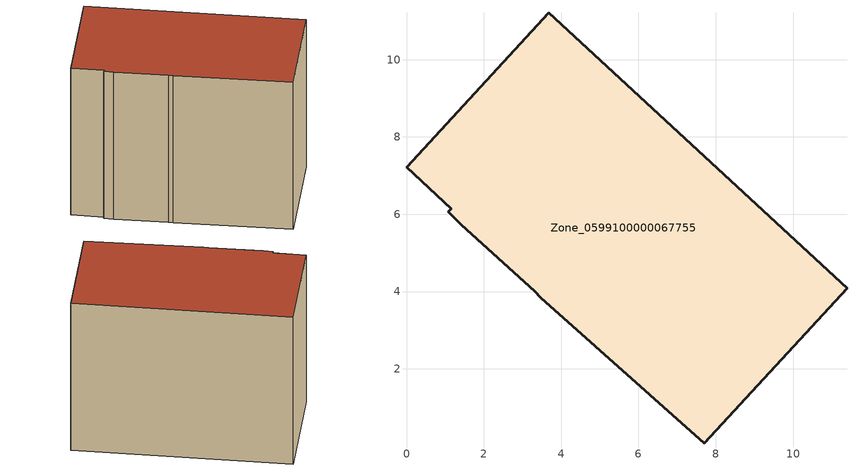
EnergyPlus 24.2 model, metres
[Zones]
Zone_0599100000067755
 floor ground (C_G): 1.16,6.15 0,7.22 3.68,11.22 11.4,4.09 7.7,0.07 3.47,3.83 3.32,4.01 1.42,5.72 1.08,6.06 z0
 wall outside (C_F): 0,7.22 1.16,6.15 1.08,6.06 1.42,5.72 3.32,4.01 3.47,3.83 7.7,0.07 11.4,4.09 3.68,11.22 0,7.22 z0:8.19
 roof outside (C_R): 3.47,3.83 7.7,0.07 11.4,4.09 3.68,11.22 0,7.22 1.16,6.15 1.08,6.06 1.42,5.72 3.32,4.01 z8.19
[BUILDING]
Pand.0599100000067755: North Axis=0; Terrain=City; Loads Convergence Tolerance Value=0.04; Temperature Convergence Tolerance Value=0.4; Solar Distribution=FullExterior; Maximum Number of Warmup Days=25; Minimum Number of Warmup Days=1
[Site:Location]
Rotterdam.The.Hague.AP_ZH_NLD Design_Conditions: Latitude=51.96; Longitude=4.45; Time Zone=1; Elevation=-4.5
[SITE:GROUNDTEMPERATURE:BUILDINGSURFACE]
18, 18, 18, 18, 18, 18, 18, 18, 18, 18, 18, 18
[MATERIAL] Thermal Absorptance=0.9; Solar Absorptance=0.7; Visible Absorptance=0.7
Name | Roughness | Thickness | Conductivity | Density | Specific Heat
G.TC.1975-1991 | MediumSmooth | 0.15 | 0.288461 | 540 | 1210
F.TC.1975-1991 | Rough | 0.3 | 0.230769 | 1920 | 840
R.TC.1975-1991 | MediumRough | 0.2 | 0.153846 | 1500 | 1000
[CONSTRUCTION]
C_G: G.TC.1975-1991
C_F: F.TC.1975-1991
C_R: R.TC.1975-1991
[ZONE]
Zone_0599100000067755: Type=1; Multiplier=1; Ceiling Height=Autocalculate; Volume=Autocalculate; Floor Area=autocalculate; Part of Total Floor Area=Yes
[ZONEINFILTRATION:DESIGNFLOWRATE]
Infil_Zone_0599100000067755: Zone or ZoneList or Space or SpaceList=Zone_0599100000067755; Schedule=AlwaysOn; Design Flow Rate Calculation Method=Flow/Area; Flow Rate per Floor Area=0.003; Constant Term Coefficient=1; Temperature Term Coefficient=0; Velocity Term Coefficient=0; Velocity Squared Term Coefficient=0
[HVACTEMPLATE:ZONE:IDEALLOADSAIRSYSTEM]
Zone_0599100000067755: Maximum Heating Supply Air Temperature=50; Minimum Cooling Supply Air Temperature=13; Maximum Heating Supply Air Humidity Ratio=0.0156; Minimum Cooling Supply Air Humidity Ratio=0.0077; Heating Limit=NoLimit; Cooling Limit=NoLimit; Dehumidification Control Type=ConstantSensibleHeatRatio; Cooling Sensible Heat Ratio=0.7; Dehumidification Setpoint=60; Humidification Control Type=None; Humidification Setpoint=30; Outdoor Air Method=None; Outdoor Air Flow Rate per Person=0.00944; Outdoor Air Flow Rate per Zone Floor Area=0; Outdoor Air Flow Rate per Zone=0; Demand Controlled Ventilation Type=None; Outdoor Air Economizer Type=NoEconomizer; Heat Recovery Type=None; Sensible Heat Recovery Effectiveness=0.7; Latent Heat Recovery Effectiveness=0.65
[ZONECONTROL:THERMOSTAT]
ThermostatControl_Zone_0599100000067755: Zone or ZoneList=Zone_0599100000067755; Control Type Schedule=DualSetpointControlType; Control 1=Thermostat_Zone_0599100000067755; Temperature Difference Between Cutout And Setpoint=0
[THERMOSTATSETPOINT:DUALSETPOINT]
Thermostat_Zone_0599100000067755: Heating Setpoint Temperature Schedule=HeatingSetpoint_Zone_0599100000067755; Cooling Setpoint Temperature Schedule=CoolingSetpoint_Zone_0599100000067755
[SCHEDULE:COMPACT]
HeatingSetpoint_Zone_0599100000067755: Through: 12/31, For: AllDays, Until: 24:00, 21
CoolingSetpoint_Zone_0599100000067755: Through: 12/31, For: AllDays, Until: 24:00, 24
DualSetpointControlType: Through: 12/31, For: AllDays, Until: 24:00, 4
AlwaysOn: Through: 12/31, For: AllDays, Until: 24:00, 1
